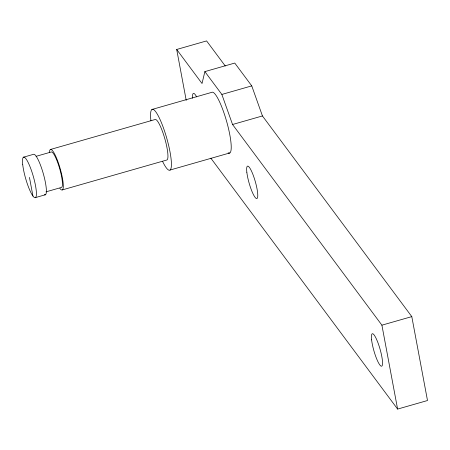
<?xml version="1.0" encoding="UTF-8"?>
<svg xmlns="http://www.w3.org/2000/svg" width="450" height="450" viewBox="0 0 450 450"><rect width="100%" height="100%" fill="white"/><g stroke="black" fill="none" stroke-linecap="round" stroke-linejoin="round"><path stroke-width="0.67" d="M210.864 158.192L397.603 409.084L427.5 400.528L411.795 316.614L262.44 115.948L251.747 85.883L234.759 63.062L204.868 71.612L202.028 83.503L176.698 49.472L206.589 40.916L225.281 66.021M151.942 109.479L211.736 92.368A31.663 5.962 74 0 1 227.109 123.142A31.663 5.962 74 0 1 228.167 152.809M204.868 71.612L221.856 94.438L251.747 85.883M23.422 157.213L33.39 154.361A21.105 3.977 74 0 1 43.639 174.876A21.105 3.977 74 0 1 44.342 194.653M50.327 149.513L154.958 119.571A21.105 3.977 74 0 1 164.453 137.436A21.105 3.977 74 0 1 167.018 159.953L62.387 189.889M36.096 156.324L51.081 152.038A18.467 3.482 74 0 1 59.389 167.664A18.467 3.482 74 0 1 61.633 187.369L45.996 191.841M221.856 94.438L232.549 124.504L262.44 115.948M35.483 197.589L45.444 194.737M170.032 170.044L229.821 152.938M232.549 124.504L381.904 325.17L411.795 316.614M381.904 325.17L397.603 409.084M176.698 49.472L186.221 100.367M29.453 177.401L32.94 196.048M192.589 98.229A16.886 3.184 74 0 1 196.627 96.868M49.421 152.629A21.105 3.977 74 0 1 60.013 168.036A21.105 3.977 74 0 1 59.85 188.347M150.919 120.814A31.663 5.962 74 0 1 158.659 116.629A31.663 5.962 74 0 1 171.236 160.498A31.663 5.962 74 0 1 162.523 161.286M371.604 339.857A16.886 3.184 74 0 0 380.919 366.041A16.886 3.184 74 0 0 378.405 343.98A16.886 3.184 74 0 0 371.604 339.857M246.831 172.215A16.886 3.184 74 0 0 256.14 198.399A16.886 3.184 74 0 0 253.626 176.338A16.886 3.184 74 0 0 246.831 172.215M22.742 164.773A21.105 3.977 74 0 0 34.38 197.505A21.105 3.977 74 0 0 31.236 169.926A21.105 3.977 74 0 0 22.742 164.773"/></g></svg>
